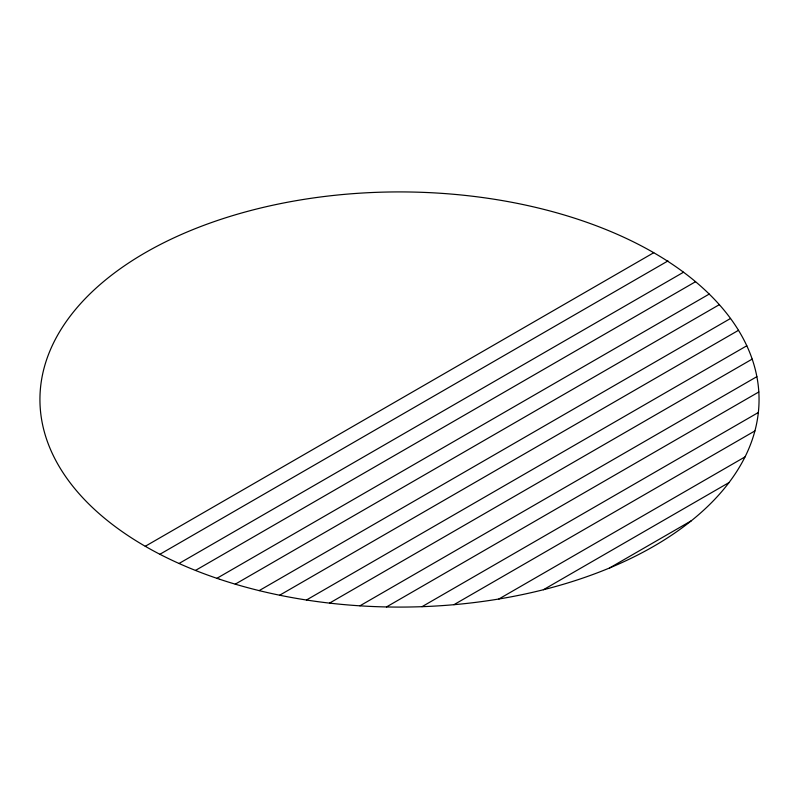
<?xml version="1.0" encoding="UTF-8"?>
<svg xmlns="http://www.w3.org/2000/svg" width="799" height="799" viewBox="0 0 799 799"><rect width="100%" height="100%" fill="white"/><g stroke="black" fill="none" stroke-linecap="round" stroke-linejoin="round"><path stroke-width="1.2" d="M145.258 546.286L653.742 252.714M159.9 554.276L667.974 260.933M179.036 563.485L683.525 272.219M195.475 570.426L695.559 281.707M216.889 578.316L709.222 294.072M235.256 584.159L719.34 304.669M259.156 590.621L730.526 318.471M279.66 595.215L738.496 330.317M306.446 600.009L746.795 345.777M329.538 603.115L752.179 359.111M359.93 605.822L756.863 376.659M386.466 606.95L758.81 391.969M422.012 606.681L758.341 412.504M453.932 604.693L754.905 430.921M498.876 599L745.048 456.878M543.4 589.732L728.998 482.576M609.577 567.969L691.295 520.788M219.725 579.275A359.55 207.58 0 0 0 759.05 399.5A359.55 207.58 0 0 0 219.725 219.725A359.55 207.58 0 0 0 219.725 579.275"/></g></svg>
